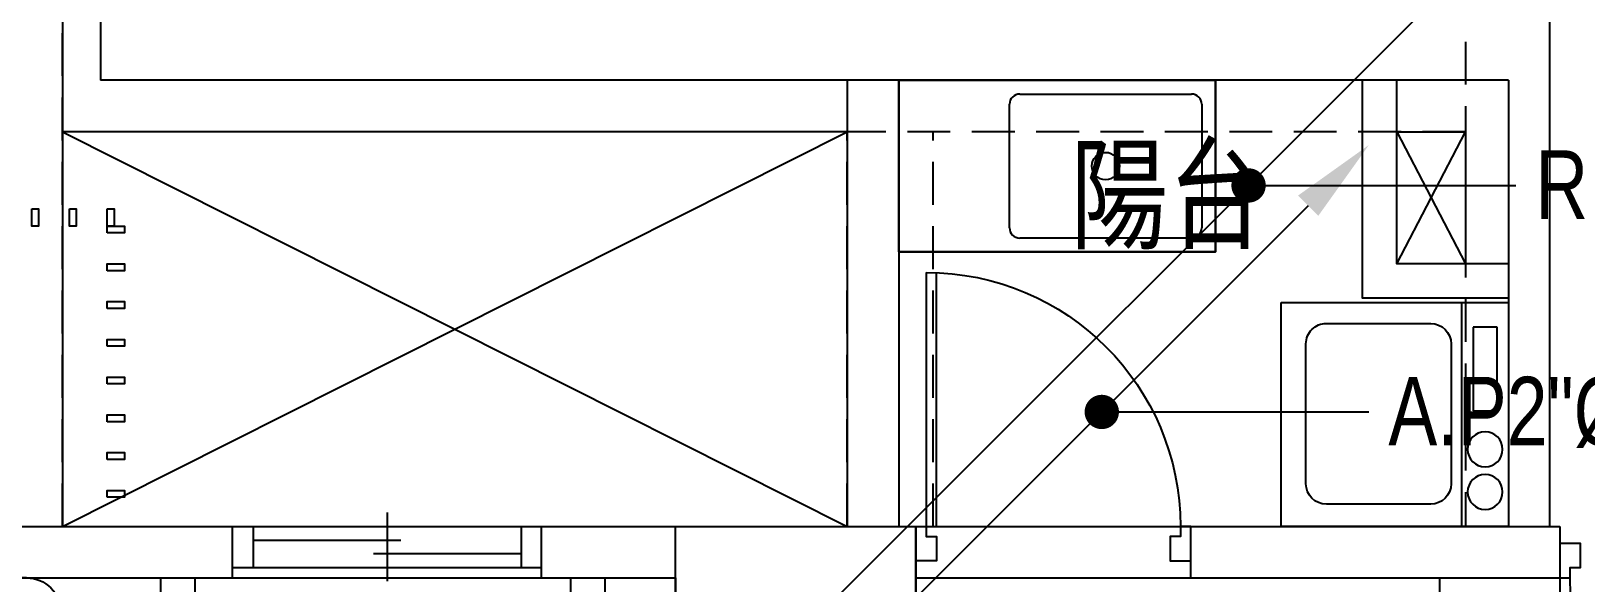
# Model space of a CAD drawing. Header units: millimetres. Extents: x 98197 to 106565, y 53890 to 60222.
# Drawn here: x 103137.7 to 103590.4, y 55654.1 to 55814.9 of the extents above; entities that cross this region are included whole.
import ezdxf

# ---------------------------------------------------------------- set-up
doc = ezdxf.new("R2010")
doc.units = ezdxf.units.MM
doc.header["$LTSCALE"] = 50
doc.header["$MEASUREMENT"] = 0
doc.linetypes.add('HIDDEN', pattern=[0.375, 0.25, -0.125])
doc.layers.get('0').update_dxf_attribs({"color": 8, "linetype": 'CONTINUOUS'})
for name, color, linetype in [('00', 7, 'HIDDEN'), ('36雨排水', 3, 'CONTINUOUS'), ('furniture', 55, 'CONTINUOUS')]:
    doc.layers.add(name, color=color, linetype=linetype)
doc.styles.add('CHINA', font='c2', dxfattribs={"bigfont": 'china'})
doc.styles.add('NOTHING', font='c2.shx', dxfattribs={"bigfont": 'china.shx'})

# ---------------------------------------------------------------- blocks, each defined once
blk = doc.blocks.new('1111111')
at = {"layer": '36雨排水', "linetype": 'Continuous'}
for p, q in [((4902.82, 3830.25), (4712.61, 3640.04)), ((4842.71, 3770.15), (4920.5, 3770.15))]:
    blk.add_line(p, q, dxfattribs=at)
at = {"layer": '36雨排水', "linetype": 'Continuous', "const_width": 5}
blk.add_lwpolyline([(4840.21, 3770.15, 1), (4845.21, 3770.15, 1)], format="xyb", close=True, dxfattribs=at)
at = {"layer": '36雨排水', "linetype": 'Continuous', "style": 'CHINA', "width": 0.8}
blk.add_text('R.P2"%%CP.V.C', height=20, dxfattribs=at).set_placement((4926.16, 3760.37))
blk = doc.blocks.new('6546786')
at = {"layer": '36雨排水', "color": 1, "linetype": 'Continuous'}
for p, q in [((95130.6, 56626.67), (94940.39, 56436.46)), ((95070.5, 56566.56), (95148.28, 56566.56))]:
    blk.add_line(p, q, dxfattribs=at)
at = {"layer": '36雨排水', "color": 1, "linetype": 'Continuous', "const_width": 5}
blk.add_lwpolyline([(95068, 56566.56, 1), (95073, 56566.56, 1)], format="xyb", close=True, dxfattribs=at)
at = {"layer": '36雨排水', "color": 1, "linetype": 'Continuous'}
blk.add_solid([(95127.66, 56629.62), (95133.55, 56623.72), (95148.28, 56644.35)], dxfattribs=at)
at = {"layer": '36雨排水', "color": 1, "linetype": 'Continuous', "style": 'CHINA', "width": 0.8}
blk.add_text('A.P2"%%CP.V.C', height=20, dxfattribs=at).set_placement((95153.94, 56556.79))
blk = doc.blocks.new('*U42', base_point=(556940.24, 45415.43))
for p, q in [((556890.24, 45422.93), (556890.24, 45407.93)), ((556990.24, 45422.93), (556990.24, 45407.93)), ((556893.24, 45313.93), (556893.24, 45407.93)), ((556893.24, 45407.93), (556896.24, 45407.93)), ((556896.24, 45407.93), (556896.24, 45313.93))]:
    blk.add_line(p, q)
for points in [[(556890.24, 45407.93), (556893.24, 45407.93), (556893.24, 45410.93), (556896.24, 45410.93), (556896.24, 45417.93), (556890.24, 45417.93)], [(556990.24, 45407.93), (556987.24, 45407.93), (556987.24, 45410.93), (556984.24, 45410.93), (556984.24, 45417.93), (556990.24, 45417.93)]]:
    blk.add_lwpolyline(points)
blk.add_arc((556893.24, 45407.93), 94, -90, 0)
blk = doc.blocks.new('*U43', base_point=(557135.24, 45415.43))
for p, q in [((557169.24, 45422.93), (557169.24, 45496.93)), ((557172.24, 45496.93), (557172.24, 45422.93)), ((557095.24, 45407.93), (557095.24, 45422.93)), ((557169.24, 45422.93), (557095.24, 45422.93)), ((557172.24, 45422.93), (557169.24, 45422.93)), ((557175.24, 45407.93), (557175.24, 45422.93)), ((557175.24, 45407.93), (557095.24, 45407.93))]:
    blk.add_line(p, q)
for points in [[(557095.24, 45422.93), (557098.24, 45422.93), (557098.24, 45419.93), (557101.24, 45419.93), (557101.24, 45412.93), (557095.24, 45412.93)], [(557175.24, 45422.93), (557172.24, 45422.93), (557172.24, 45419.93), (557169.24, 45419.93), (557169.24, 45412.93), (557175.24, 45412.93)]]:
    blk.add_lwpolyline(points)
blk.add_arc((557172.24, 45422.93), 74, 90, 180)
blk = doc.blocks.new('*U48', base_point=(551700.96, 44174.06))
for p, q in [((551700.96, 44185.56), (551700.96, 44165.56)), ((551655.96, 44166.56), (551655.96, 44181.56)), ((551655.96, 44181.56), (551745.96, 44181.56)), ((551661.96, 44181.56), (551661.96, 44169.56)), ((551739.96, 44181.56), (551739.96, 44169.56)), ((551745.96, 44166.56), (551745.96, 44181.56)), ((551661.96, 44177.56), (551704.96, 44177.56)), ((551739.96, 44173.56), (551696.96, 44173.56)), ((551655.96, 44169.56), (551745.96, 44169.56)), ((551655.96, 44166.56), (551745.96, 44166.56))]:
    blk.add_line(p, q)
blk = doc.blocks.new('A$C062F3D30')
at = {"layer": 'furniture'}
for p, q in [((-110.11, 222.55), (65.89, 222.55)), ((23.58, 127.55), (7.53, 222.55)), ((65.89, 222.55), (65.89, 127.55)), ((65.89, 222.55), (70.89, 222.55)), ((70.89, 222.55), (70.89, 127.55)), ((-120.11, 137.55), (-120.11, 212.55)), ((-14.69, 211.51), (23.58, 127.55)), ((28.9, 210.05), (31.45, 209.41)), ((31.45, 209.41), (38.47, 207.65)), ((65.89, 127.55), (-110.11, 127.55)), ((70.89, 127.55), (65.89, 127.55))]:
    blk.add_line(p, q, dxfattribs=at)
for centre, radius, start, end in [((-110.11, 212.55), 10, 90, 180), ((-11.75, 233.45), 22.14, 262.3533, 330.5143), ((28.82, 210.04), 0.0779, 255.9551, 4.0829), ((6.1, 206.17), 23.01, 4.0829, 9.4841), ((51.03, 181.62), 26.96, 98.0051, 102.1984), ((34.66, 282.22), 74.97, 279.6844, 282.1984), ((50.5, 226.28), 17.34, 270, 279.6844), ((57.96, 250.75), 41.81, 263.7676, 270), ((66.36, 200.55), 11.9, 135.0976, 152.7964), ((56.63, 211.53), 2.91, 296.5805, 355.5998), ((60.62, 211.52), 1.12, 191.2724, 296.5805), ((68.81, 210.52), 7.68, 180, 191.2724), ((74.82, 207.01), 13.7, 171.5628, 180), ((10.43, 201.98), 19.52, 9.4841, 17.3864), ((39.8, 206.33), 10.18, 186.4341, 197.3864), ((38.74, 201.9), 5.76, 75.9548, 92.6649), ((47.93, 152.03), 56, 92.6649, 98.0051), ((49.32, 196.38), 7.78, 75.3149, 90), ((56.21, 192.42), 11.9, 106.515, 117.3988), ((52.83, 199.38), 4.77, 90, 108.7799), ((61.25, 195.42), 11.9, 117.3988, 135.0976), ((59.32, 187.94), 17.47, 108.7799, 111.8149), ((59.19, 192.87), 12.84, 111.8149, 115.3551), ((57.38, 201.44), 4.47, 115.3551, 131.4429), ((61.63, 200.97), 7.64, 131.4429, 143.7359), ((40.02, 206.49), 20.59, 344.256, 352.4531), ((86.05, 199.98), 25.91, 164.256, 171.5628), ((10.38, 198.48), 19.55, 348.4414, 2.7491), ((42.24, 200.81), 12.4, 168.4414, 186.4341), ((-29.07, 180.36), 62.79, 17.1982, 19.428), ((51.9, 191.14), 11.9, 95.6311, 106.515), ((1.81, 200.9), 58.03, 352.4531, 0), ((-27.44, 175.75), 62.79, 19.428, 21.6577), ((-25.81, 171.62), 62.79, 21.6577, 23.4844), ((-24.22, 167.95), 62.79, 23.4844, 25.3111), ((-3405.68, 142.97), 3435.61, 0.51202, 0.86036), ((-636.13, 166.83), 695.96, 359.99933, 2.17773), ((133.08, 178.38), 103.4, 182.6096, 184.6176), ((315.76, 174.9), 285.79, 180.9704, 182.6096), ((15.56, 158.87), 44.99, 6.0867, 10.1899), ((73.23, 164.21), 12.95, 182.5386, 190.1899), ((516.34, 159.46), 486.07, 179.7135, 180.9704), ((59.94, 157.1), 23.12, 175.9172, 183.5552), ((-13.8, 159.51), 74.22, 355.1982, 359.4243), ((85.02, 159.86), 24.62, 175.1982, 182.5386), ((75.8, 136.54), 43.06, 155.6735, 159.3257), ((41.47, 153.93), 4.93, 159.3257, 175.9172), ((60.74, 172.45), 17.02, 241.6832, 246.9972), ((56.73, 160.04), 4.19, 230.9651, 241.6832), ((68.55, 169.6), 19.14, 223.8115, 230.9651), ((82.59, 175.41), 33.29, 218.3886, 223.8115), ((129.08, 145.06), 98.94, 176.426, 179.7135), ((144.46, 97.42), 121.74, 153.5015, 155.6735), ((59.88, 157.73), 8.43, 233.8234, 251.5603), ((64.03, 154.7), 8.43, 216.0864, 233.8234), ((64.37, 155.35), 6.53, 207.2396, 218.3886), ((77.84, 158.38), 19.89, 200.8603, 207.2396), ((-66.78, 149.07), 127.01, 359.4243, 1.9079), ((42.23, 142.79), 12.4, 167.131, 176.426), ((82.46, 109.04), 61.93, 144.1737, 147.865), ((56.03, 133.44), 26.57, 147.865, 153.5015), ((67.16, 150.21), 8.43, 195.9352, 216.0864), ((-9.24, 141.4), 69.77, 1.9079, 5.2592), ((68.75, 144.62), 8.43, 175.7841, 195.9352), ((21.68, 142.41), 7.44, 343.7788, 352.8796), ((23.26, 144.48), 6.52, 332.7159, 343.7788), ((33.28, 141.8), 3.85, 152.7159, 167.131), ((27.99, 167.42), 27.3, 273.5049, 279.9984), ((-29.04, 1297.91), 1159.02, 273.05496, 273.50486), ((38.51, 257.05), 116.04, 271.6331, 273.055), ((48.08, 198.76), 57.69, 266.6313, 271.6331), ((60.1, 218.01), 77.61, 262.3191, 266.6313), ((59.08, 157.01), 16.86, 257.8905, 262.3191), ((56.54, 141.39), 4.58, 5.2592, 30.6513), ((63.55, 141.62), 2.45, 175.6975, 210.6513), ((63.42, 139.58), 2.13, 158.2117, 175.6975), ((-110.11, 137.55), 10, 180, 270), ((28.79, 140.23), 0.112, 352.8796, 73.3022), ((29.19, 138.59), 1.64, 73.3022, 99.9984), ((53.86, 119.6), 20.91, 77.8905, 81.8665), ((59.27, 137.46), 2.79, 81.8665, 111.421), ((60.16, 141.45), 1.33, 248.0096, 291.421), ((61, 140.14), 0.364, 168.1069, 248.0096), ((60.93, 139.61), 0.197, 348.1069, 109.564), ((61.39, 139.47), 0.291, 109.564, 158.2117)]:
    blk.add_arc(centre, radius, start, end, dxfattribs=at)
blk = doc.blocks.new('BOXC', base_point=(3877.978, 1738.882))
for p, q in [((3877.478, 1739.882), (3877.478, 1738.882)), ((3878.478, 1739.882), (3877.478, 1739.882)), ((3878.478, 1738.882), (3878.478, 1739.882)), ((3877.478, 1738.882), (3878.478, 1738.882))]:
    blk.add_line(p, q)
blk = doc.blocks.new('$$FUFA4')
for p, q in [((0, 66.19), (0, 0)), ((65.27, 66.19), (0, 66.19)), ((65.27, 0), (65.27, 66.19)), ((0, 52.66), (65.27, 52.66)), ((53.21, 49.52), (12.4, 49.52)), ((6.46, 43.58), (6.46, 13.19)), ((59.15, 13.19), (59.15, 43.58)), ((12.4, 7.25), (53.21, 7.25)), ((0, 0), (65.27, 0))]:
    blk.add_line(p, q)
for centre in [(10.03, 59.43), (22.44, 59.43)]:
    blk.add_circle(centre, 5.1)
for centre, start, end in [((12.4, 43.58), 90, 180), ((53.21, 43.58), 0, 90), ((12.4, 13.19), 180, 270), ((53.21, 13.19), 270, 0)]:
    blk.add_arc(centre, 5.94, start, end)
at = {"xscale": 6.968723676982174, "yscale": -24.39968830585457, "zscale": 6.968723676982174, "rotation": 90.00000000002778}
blk.add_blockref('BOXC', (33.65, 59.43), dxfattribs=at)

msp = doc.modelspace()

# ---------------------------------------------------------------- linework, layer by layer
for p, q in [((103146.857, 56015.566), (103146.857, 55670.566)), ((103579.857, 55925.566), (103579.857, 55800.566)), ((103157.857, 55895.566), (103157.857, 55800.566)), ((103567.857, 55800.566), (103157.857, 55800.566)), ((103375.357, 55800.566), (103375.357, 55670.566)), ((103390.357, 55800.566), (103390.357, 55670.566)), ((103390.357, 55800.566), (103482.589, 55800.566)), ((103390.357, 55750.566), (103390.357, 55800.566)), ((103482.589, 55800.566), (103390.357, 55800.566)), ((103425.589, 55796.566), (103475.589, 55796.566)), ((103482.589, 55800.566), (103482.589, 55750.566)), ((103567.857, 55800.566), (103567.857, 55670.566)), ((103579.857, 55800.566), (103579.857, 55670.566)), ((103422.589, 55757.566), (103422.589, 55793.566)), ((103478.589, 55793.566), (103478.589, 55757.566)), ((103146.857, 55670.566), (103375.357, 55785.566)), ((103146.857, 55785.566), (103375.357, 55670.566)), ((103375.357, 55785.566), (103146.857, 55785.566)), ((103535.357, 55747.066), (103555.357, 55785.566)), ((103535.357, 55785.566), (103555.357, 55747.066)), ((103475.589, 55754.566), (103425.589, 55754.566)), ((103482.589, 55750.566), (103390.357, 55750.566)), ((103126.357, 55670.566), (103196.357, 55670.566)), ((103286.357, 55670.566), (103395.357, 55670.566)), ((103475.357, 55670.566), (103582.857, 55670.566)), ((102934.357, 55655.566), (103196.357, 55655.566)), ((103175.357, 55655.566), (103175.357, 55390.566)), ((103185.357, 55655.566), (103185.357, 55390.566)), ((103286.357, 55655.566), (103325.357, 55655.566)), ((103325.357, 55655.566), (103325.357, 55400.566)), ((103475.357, 55655.566), (103582.857, 55655.566))]:
    msp.add_line(p, q)
at = {"extrusion": (0, 0, -1)}
for p, q in [((103294.857, 55553.566), (103294.857, 55655.566)), ((103304.857, 55563.566), (103304.857, 55655.566)), ((103395.357, 55596.566), (103395.357, 55655.566))]:
    msp.add_line(p, q, dxfattribs=at)
at = {"linetype": 'Continuous'}
msp.add_lwpolyline([(103482.589, 55800.566), (103390.357, 55800.566), (103390.357, 55750.566), (103482.589, 55750.566), (103482.589, 55800.566)], dxfattribs=at)
for points in [[(103567.857, 55737.066), (103525.357, 55737.066), (103525.357, 55800.566)], [(103567.857, 55747.066), (103535.357, 55747.066), (103535.357, 55800.566)], [(103582.857, 55655.566), (103582.857, 55530.566), (103547.857, 55530.566), (103547.857, 55655.566), (103582.857, 55655.566)]]:
    msp.add_lwpolyline(points)
for points in [[(103535.357, 55785.566), (103555.357, 55785.566), (103555.357, 55747.066), (103535.357, 55747.066)], [(103137.857, 55763.066), (103139.857, 55763.066), (103139.857, 55758.066), (103137.857, 55758.066)], [(103148.857, 55763.066), (103150.857, 55763.066), (103150.857, 55758.066), (103148.857, 55758.066)], [(103159.857, 55763.066), (103161.857, 55763.066), (103161.857, 55758.066), (103159.857, 55758.066)], [(103159.857, 55756.066), (103159.857, 55758.066), (103164.857, 55758.066), (103164.857, 55756.066)], [(103159.857, 55745.066), (103159.857, 55747.066), (103164.857, 55747.066), (103164.857, 55745.066)], [(103159.857, 55734.066), (103159.857, 55736.066), (103164.857, 55736.066), (103164.857, 55734.066)], [(103159.857, 55723.066), (103159.857, 55725.066), (103164.857, 55725.066), (103164.857, 55723.066)], [(103159.857, 55712.066), (103159.857, 55714.066), (103164.857, 55714.066), (103164.857, 55712.066)], [(103159.857, 55701.066), (103159.857, 55703.066), (103164.857, 55703.066), (103164.857, 55701.066)], [(103159.857, 55690.066), (103159.857, 55692.066), (103164.857, 55692.066), (103164.857, 55690.066)], [(103159.857, 55679.066), (103159.857, 55681.066), (103164.857, 55681.066), (103164.857, 55679.066)], [(103325.357, 55670.566), (103395.357, 55670.566), (103395.357, 55600.566), (103325.357, 55600.566)]]:
    msp.add_lwpolyline(points, close=True)
msp.add_circle((103450.589, 55775.566), 4)
for centre, start, end in [((103425.589, 55793.566), 90, 180), ((103475.589, 55793.566), 360, 90), ((103425.589, 55757.566), 180, 270), ((103475.589, 55757.566), 270, 360)]:
    msp.add_arc(centre, 3, start, end)
at = {"layer": '00'}
for p, q in [((103146.857, 55670.566), (103146.857, 56355.566)), ((103555.357, 56355.566), (103555.357, 55670.566)), ((103555.357, 55785.566), (103146.857, 55785.566)), ((103375.357, 55670.566), (103375.357, 55785.566)), ((103400.357, 55670.566), (103400.357, 55785.566)), ((102827.857, 55670.566), (103325.357, 55670.566)), ((103395.357, 55670.566), (103555.357, 55670.566))]:
    msp.add_line(p, q, dxfattribs=at)
msp.add_lwpolyline([(103325.357, 55670.566), (103395.357, 55670.566), (103395.357, 55600.566), (103325.357, 55600.566)], close=True, dxfattribs=at)

# ---------------------------------------------------------------- block references
at = {"xscale": -1}
for name, p in [('*U43', (103435.357, 55663.066)), ('*U42', (103632.857, 55663.066)), ('A$C062F3D30', (103026.249, 55433.012))]:
    msp.add_blockref(name, p, dxfattribs=at)
at = {"xscale": -1, "rotation": 270}
msp.add_blockref('$$FUFA4', (103501.664, 55670.566), dxfattribs=at)
msp.add_blockref('*U48', (103241.357, 55663.066))
at = {"layer": '36雨排水', "linetype": 'Continuous'}
msp.add_blockref('1111111', (98649.494, 51999.768), dxfattribs=at)
at = {"layer": '36雨排水'}
msp.add_blockref('6546786', (8378.959, -862.649), dxfattribs=at)

# ---------------------------------------------------------------- texts
at = {"style": 'NOTHING'}
msp.add_text('陽台', height=30, dxfattribs=at).set_placement((103440.26, 55751.315))

doc.saveas('drawing.dxf')
